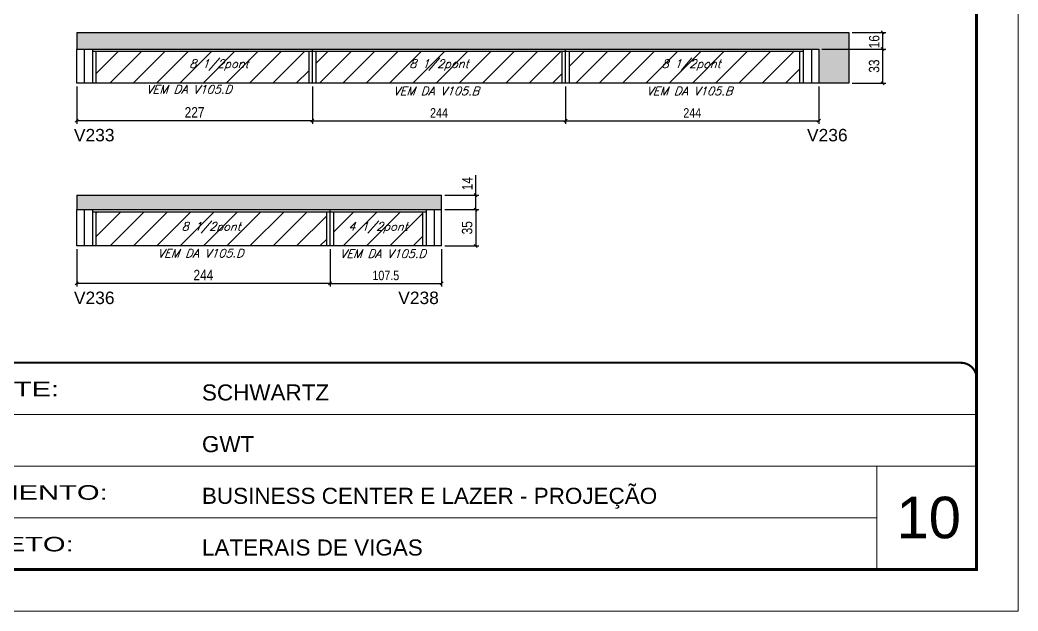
# Model space of a CAD drawing. Extents: x 2603 to 22413, y 1253 to 30260.
# Drawn here: x 4725 to 5686, y 26522 to 27092 of the extents above; entities that cross this region are included whole.
import ezdxf

# ---------------------------------------------------------------- set-up
doc = ezdxf.new("R2010")
doc.units = 0
doc.linetypes.add('CONTINUO', pattern=[0])
doc.linetypes.add('DASHED', pattern=[0.75, 0.5, -0.25])
for name, color, linetype in [('5', 5, 'Continuous'), ('COTA', 241, 'Continuous'), ('Painéis', 200, 'Continuous'), ('SARR_2.2x7', 40, 'Continuous'), ('SARR_3.5x7', 81, 'Continuous'), ('texto', 7, 'Continuous')]:
    doc.layers.add(name, color=color, linetype=linetype)
for name, color, linetype, lineweight in [('CARIMBO', 255, 'Continuous', 9), ('Folhas', 255, 'Continuous', 9), ('Hachura', 251, 'Continuous', 9), ('SARRAFO DE PRESSAO', 251, 'DASHED', 9)]:
    doc.layers.add(name, color=color, linetype=linetype, lineweight=lineweight)
doc.styles.add('ARIAL', font='arial.ttf')
doc.styles.add('COTA TECNICA', font='techl___.ttf', dxfattribs={"height": 10})
doc.styles.add('COTA TECNICA-50', font='techl___.ttf', dxfattribs={"height": 9})
doc.styles.add('Romans', font='romans.shx')
doc.styles.get("Standard").update_dxf_attribs({"font": 'arial.ttf'})
doc.styles.add('Tecnologia', font='')
doc.styles.get('Tecnologia').set_extended_font_data('Forgotten Futurist')
doc.dimstyles.new('COTA PAINEL-50', dxfattribs={"dimtxt": 9, "dimasz": 3, "dimexe": 3, "dimexo": 3, "dimgap": 3, "dimtad": 1, "dimdec": 1, "dimzin": 12, "dimdsep": 46, "dimtxsty": 'COTA TECNICA-50', "dimblk1": 'OBLIQUE', "dimblk2": 'OBLIQUE', "dimsah": 1, "dimcen": 0.9, "dimclrd": 4, "dimclre": 4, "dimclrt": 240, "dimadec": 1, "dimazin": 3, "dimtfac": 1, "dimtdec": 1, "dimtmove": 0, "dimatfit": 3, "dimfxl": 1, "dimtolj": 1, "dimtzin": 12, "dimarcsym": 0})
doc.dimstyles.new('PAINEL', dxfattribs={"dimtxt": 10, "dimasz": 3, "dimexe": 3, "dimexo": 3, "dimgap": 3, "dimtad": 1, "dimdec": 1, "dimzin": 12, "dimdsep": 46, "dimtxsty": 'COTA TECNICA', "dimblk1": 'OBLIQUE', "dimblk2": 'OBLIQUE', "dimsah": 1, "dimcen": 0.9, "dimclrd": 4, "dimclre": 4, "dimclrt": 240, "dimadec": 1, "dimazin": 3, "dimtfac": 1, "dimtdec": 1, "dimtmove": 0, "dimatfit": 3, "dimfxl": 1, "dimtolj": 1, "dimtzin": 12, "dimarcsym": 0})
pattern_1 = [(45, (-126418.031, -5371.03), (-11.2253202, 11.2253202), [])]

# ---------------------------------------------------------------- blocks, each defined once
blk = doc.blocks.new('9999999999')
at = {"color": 30, "linetype": 'CONTINUO'}
for p, q in [((98564.56, 34379.64), (99583.98, 34379.64)), ((98564.56, 34329.83), (99487.98, 34329.83)), ((99583.98, 34329.83), (99487.98, 34329.83)), ((99487.98, 34329.83), (99487.98, 34230.21)), ((98564.56, 34280.02), (99487.98, 34280.02))]:
    blk.add_line(p, q, dxfattribs=at)
at = {"color": 30, "linetype": 'CONTINUO', "const_width": 2}
blk.add_lwpolyline([(99583.98, 34230.21), (99583.98, 34414.45, 0.414214), (99568.98, 34429.45), (98228.98, 34429.45, 0.414214), (98213.98, 34414.45), (98213.98, 34245.21, 0.414214), (98228.98, 34230.21), (99583.98, 34230.21)], format="xyb", dxfattribs=at)
at = {"layer": 'Folhas'}
blk.add_lwpolyline([(98138.98, 34190.21), (99623.98, 34190.21), (99623.98, 35240.21), (98138.98, 35240.21)], close=True, dxfattribs=at)
at = {"layer": 'Folhas', "color": 30, "const_width": 3}
blk.add_lwpolyline([(98213.98, 34230.21), (99583.98, 34230.21), (99583.98, 35200.21), (98213.98, 35200.21)], close=True, dxfattribs=at)
at = {"color": 7, "linetype": 'Continuous', "ltscale": 5, "style": 'ARIAL'}
for s, height, p in [('SCHWARTZ', 15.483, (98837.68, 34393.13)), ('GWT', 15.483, (98837.68, 34343.32)), ('BUSINESS CENTER E LAZER - PROJEÇÃO', 15.4829, (98837.68, 34293.51)), ('LATERAIS DE VIGAS', 15.4829, (98837.68, 34243.7))]:
    blk.add_text(s, height=height, dxfattribs=at).set_placement(p)
at = {"layer": 'Folhas', "color": 7, "style": 'Tecnologia', "width": 1.5}
for s, p in [('CLIENTE:', (98573.65, 34397.17)), ('PAVIMENTO:', (98573.65, 34297.5)), ('PROJETO:', (98573.65, 34247.69))]:
    blk.add_text(s, height=14, dxfattribs=at).set_placement(p)
blk = doc.blocks.new('_Oblique')
at = {"color": 0, "linetype": 'ByBlock', "lineweight": -2}
blk.add_line((-0.5, -0.5), (0.5, 0.5), dxfattribs=at)
blk = doc.blocks.new('*D594')
at = {"layer": 'COTA', "color": 4, "linetype": 'ByBlock', "lineweight": -2, "transparency": 16777216}
for p, q in [((5006.55, 27027.67), (5006.55, 26991.58)), ((5250.55, 27027.67), (5250.55, 26991.58)), ((5006.55, 26994.58), (5250.55, 26994.58))]:
    blk.add_line(p, q, dxfattribs=at)
at = {"layer": 'Defpoints', "color": 0, "linetype": 'ByBlock', "transparency": 16777216}
for p in [(5006.55, 27030.67), (5250.55, 27030.67), (5250.55, 26994.58)]:
    blk.add_point(p, dxfattribs=at)
at = {"layer": 'COTA', "color": 4, "linetype": 'ByBlock', "lineweight": -2, "transparency": 16777216, "xscale": 3, "yscale": 3, "zscale": 3, "rotation": 180}
blk.add_blockref('_Oblique', (5006.55, 26994.58), dxfattribs=at)
at = {"layer": 'COTA', "color": 4, "linetype": 'ByBlock', "lineweight": -2, "transparency": 16777216, "xscale": 3, "yscale": 3, "zscale": 3}
blk.add_blockref('_Oblique', (5250.55, 26994.58), dxfattribs=at)
at = {"layer": 'COTA', "color": 240, "linetype": 'ByBlock', "transparency": 16777216, "insert": (5128.55, 27002.14), "char_height": 9, "attachment_point": 5, "style": 'COTA TECNICA-50'}
blk.add_mtext('\\A1;244', dxfattribs=at)
blk = doc.blocks.new('*D3015')
at = {"layer": 'COTA', "color": 4, "linetype": 'ByBlock', "lineweight": -2, "transparency": 16777216}
for p, q in [((5250.55, 27027.67), (5250.55, 26991.58)), ((5494.55, 27027.67), (5494.55, 26991.58)), ((5250.55, 26994.58), (5494.55, 26994.58))]:
    blk.add_line(p, q, dxfattribs=at)
at = {"layer": 'Defpoints', "color": 0, "linetype": 'ByBlock', "transparency": 16777216}
for p in [(5250.55, 27030.67), (5494.55, 27030.67), (5494.55, 26994.58)]:
    blk.add_point(p, dxfattribs=at)
at = {"layer": 'COTA', "color": 4, "linetype": 'ByBlock', "lineweight": -2, "transparency": 16777216, "xscale": 3, "yscale": 3, "zscale": 3, "rotation": 180}
blk.add_blockref('_Oblique', (5250.55, 26994.58), dxfattribs=at)
at = {"layer": 'COTA', "color": 4, "linetype": 'ByBlock', "lineweight": -2, "transparency": 16777216, "xscale": 3, "yscale": 3, "zscale": 3}
blk.add_blockref('_Oblique', (5494.55, 26994.58), dxfattribs=at)
at = {"layer": 'COTA', "color": 240, "linetype": 'ByBlock', "transparency": 16777216, "insert": (5372.55, 27002.14), "char_height": 9, "attachment_point": 5, "style": 'COTA TECNICA-50'}
blk.add_mtext('\\A1;244', dxfattribs=at)
blk = doc.blocks.new('*D3016')
at = {"layer": 'COTA', "color": 4, "linetype": 'ByBlock', "lineweight": -2, "transparency": 16777216}
for p, q in [((4779.55, 27027.67), (4779.55, 26991.58)), ((5006.55, 27027.67), (5006.55, 26991.58)), ((5006.55, 26994.58), (4779.55, 26994.58))]:
    blk.add_line(p, q, dxfattribs=at)
at = {"layer": 'Defpoints', "color": 0, "linetype": 'ByBlock', "transparency": 16777216}
for p in [(4779.55, 27030.67), (5006.55, 27030.67), (4779.55, 26994.58)]:
    blk.add_point(p, dxfattribs=at)
at = {"layer": 'COTA', "color": 4, "linetype": 'ByBlock', "lineweight": -2, "transparency": 16777216, "xscale": 3, "yscale": 3, "zscale": 3, "rotation": 180}
blk.add_blockref('_Oblique', (4779.55, 26994.58), dxfattribs=at)
at = {"layer": 'COTA', "color": 4, "linetype": 'ByBlock', "lineweight": -2, "transparency": 16777216, "xscale": 3, "yscale": 3, "zscale": 3}
blk.add_blockref('_Oblique', (5006.55, 26994.58), dxfattribs=at)
at = {"layer": 'COTA', "color": 240, "linetype": 'ByBlock', "transparency": 16777216, "insert": (4893.05, 27002.65), "char_height": 10, "attachment_point": 5, "style": 'COTA TECNICA'}
blk.add_mtext('\\A1;227', dxfattribs=at)
blk = doc.blocks.new('*D3017')
at = {"layer": 'COTA', "color": 4, "linetype": 'ByBlock', "lineweight": -2, "transparency": 16777216}
for p, q in [((5497.55, 27063.67), (5559.04, 27063.67)), ((5556.04, 27030.67), (5556.04, 27063.67)), ((5526.55, 27030.67), (5559.04, 27030.67))]:
    blk.add_line(p, q, dxfattribs=at)
at = {"layer": 'Defpoints', "color": 0, "linetype": 'ByBlock', "transparency": 16777216}
for p in [(5494.55, 27063.67), (5556.04, 27063.67), (5523.55, 27030.67)]:
    blk.add_point(p, dxfattribs=at)
at = {"layer": 'COTA', "color": 4, "linetype": 'ByBlock', "lineweight": -2, "transparency": 16777216, "xscale": 3, "yscale": 3, "zscale": 3}
for p, rotation in [((5556.04, 27063.67), 90), ((5556.04, 27030.67), 270)]:
    blk.add_blockref('_Oblique', p, dxfattribs=dict(at, rotation=rotation))
at = {"layer": 'COTA', "color": 240, "linetype": 'ByBlock', "transparency": 16777216, "insert": (5547.82, 27047.17), "char_height": 10, "attachment_point": 5, "rotation": 90, "style": 'COTA TECNICA'}
blk.add_mtext('\\A1;33', dxfattribs=at)
blk = doc.blocks.new('*D3018')
at = {"layer": 'COTA', "color": 4, "linetype": 'ByBlock', "lineweight": -2, "transparency": 16777216}
for p, q in [((5526.55, 27079.67), (5559.04, 27079.67)), ((5556.04, 27063.67), (5556.04, 27079.67)), ((5497.55, 27063.67), (5559.04, 27063.67))]:
    blk.add_line(p, q, dxfattribs=at)
at = {"layer": 'Defpoints', "color": 0, "linetype": 'ByBlock', "transparency": 16777216}
for p in [(5523.55, 27079.67), (5556.04, 27079.67), (5494.55, 27063.67)]:
    blk.add_point(p, dxfattribs=at)
at = {"layer": 'COTA', "color": 4, "linetype": 'ByBlock', "lineweight": -2, "transparency": 16777216, "xscale": 3, "yscale": 3, "zscale": 3}
for p, rotation in [((5556.04, 27079.67), 90), ((5556.04, 27063.67), 270)]:
    blk.add_blockref('_Oblique', p, dxfattribs=dict(at, rotation=rotation))
at = {"layer": 'COTA', "color": 240, "linetype": 'ByBlock', "transparency": 16777216, "insert": (5547.94, 27070.67), "char_height": 10, "attachment_point": 5, "rotation": 90, "style": 'COTA TECNICA'}
blk.add_mtext('\\A1;16', dxfattribs=at)
blk = doc.blocks.new('*D595')
at = {"layer": 'COTA', "color": 4, "linetype": 'ByBlock', "lineweight": -2, "transparency": 16777216}
for p, q in [((5023.55, 26870.87), (5023.55, 26834.78)), ((5131.05, 26870.87), (5131.05, 26834.78)), ((5023.55, 26837.78), (5131.05, 26837.78))]:
    blk.add_line(p, q, dxfattribs=at)
at = {"layer": 'Defpoints', "color": 0, "linetype": 'ByBlock', "transparency": 16777216}
for p in [(5023.55, 26873.87), (5131.05, 26873.87), (5131.05, 26837.78)]:
    blk.add_point(p, dxfattribs=at)
at = {"layer": 'COTA', "color": 4, "linetype": 'ByBlock', "lineweight": -2, "transparency": 16777216, "xscale": 3, "yscale": 3, "zscale": 3, "rotation": 180}
blk.add_blockref('_Oblique', (5023.55, 26837.78), dxfattribs=at)
at = {"layer": 'COTA', "color": 4, "linetype": 'ByBlock', "lineweight": -2, "transparency": 16777216, "xscale": 3, "yscale": 3, "zscale": 3}
blk.add_blockref('_Oblique', (5131.05, 26837.78), dxfattribs=at)
at = {"layer": 'COTA', "color": 240, "linetype": 'ByBlock', "transparency": 16777216, "insert": (5077.3, 26845.38), "char_height": 9, "attachment_point": 5, "style": 'COTA TECNICA-50'}
blk.add_mtext('\\A1;107.5', dxfattribs=at)
blk = doc.blocks.new('*D3019')
at = {"layer": 'COTA', "color": 4, "linetype": 'ByBlock', "lineweight": -2, "transparency": 16777216}
for p, q in [((4779.55, 26870.87), (4779.55, 26834.78)), ((5023.55, 26870.87), (5023.55, 26834.78)), ((5023.55, 26837.78), (4779.55, 26837.78))]:
    blk.add_line(p, q, dxfattribs=at)
at = {"layer": 'Defpoints', "color": 0, "linetype": 'ByBlock', "transparency": 16777216}
for p in [(4779.55, 26873.87), (5023.55, 26873.87), (4779.55, 26837.78)]:
    blk.add_point(p, dxfattribs=at)
at = {"layer": 'COTA', "color": 4, "linetype": 'ByBlock', "lineweight": -2, "transparency": 16777216, "xscale": 3, "yscale": 3, "zscale": 3, "rotation": 180}
blk.add_blockref('_Oblique', (4779.55, 26837.78), dxfattribs=at)
at = {"layer": 'COTA', "color": 4, "linetype": 'ByBlock', "lineweight": -2, "transparency": 16777216, "xscale": 3, "yscale": 3, "zscale": 3}
blk.add_blockref('_Oblique', (5023.55, 26837.78), dxfattribs=at)
at = {"layer": 'COTA', "color": 240, "linetype": 'ByBlock', "transparency": 16777216, "insert": (4901.55, 26845.86), "char_height": 10, "attachment_point": 5, "style": 'COTA TECNICA'}
blk.add_mtext('\\A1;244', dxfattribs=at)
blk = doc.blocks.new('*D3020')
at = {"layer": 'COTA', "color": 4, "linetype": 'ByBlock', "lineweight": -2, "transparency": 16777216}
for p, q in [((5134.05, 26908.87), (5166.92, 26908.87)), ((5163.92, 26908.87), (5163.92, 26873.87)), ((5134.05, 26873.87), (5166.92, 26873.87))]:
    blk.add_line(p, q, dxfattribs=at)
at = {"layer": 'Defpoints', "color": 0, "linetype": 'ByBlock', "transparency": 16777216}
for p in [(5131.05, 26908.87), (5131.05, 26873.87), (5163.92, 26873.87)]:
    blk.add_point(p, dxfattribs=at)
at = {"layer": 'COTA', "color": 4, "linetype": 'ByBlock', "lineweight": -2, "transparency": 16777216, "xscale": 3, "yscale": 3, "zscale": 3}
for p, rotation in [((5163.92, 26908.87), 90), ((5163.92, 26873.87), 270)]:
    blk.add_blockref('_Oblique', p, dxfattribs=dict(at, rotation=rotation))
at = {"layer": 'COTA', "color": 240, "linetype": 'ByBlock', "transparency": 16777216, "insert": (5155.7, 26891.37), "char_height": 10, "attachment_point": 5, "rotation": 90, "style": 'COTA TECNICA'}
blk.add_mtext('\\A1;35', dxfattribs=at)
blk = doc.blocks.new('*D3021')
at = {"layer": 'COTA', "color": 4, "linetype": 'ByBlock', "lineweight": -2, "transparency": 16777216}
for p, q in [((5163.92, 26922.87), (5163.92, 26941.99)), ((5134.05, 26922.87), (5166.92, 26922.87)), ((5163.92, 26908.87), (5163.92, 26922.87)), ((5134.05, 26908.87), (5166.92, 26908.87))]:
    blk.add_line(p, q, dxfattribs=at)
at = {"layer": 'Defpoints', "color": 0, "linetype": 'ByBlock', "transparency": 16777216}
for p in [(5131.05, 26922.87), (5163.92, 26922.87), (5131.05, 26908.87)]:
    blk.add_point(p, dxfattribs=at)
at = {"layer": 'COTA', "color": 4, "linetype": 'ByBlock', "lineweight": -2, "transparency": 16777216, "xscale": 3, "yscale": 3, "zscale": 3}
for p, rotation in [((5163.92, 26922.87), 90), ((5163.92, 26908.87), 270)]:
    blk.add_blockref('_Oblique', p, dxfattribs=dict(at, rotation=rotation))
at = {"layer": 'COTA', "color": 240, "linetype": 'ByBlock', "transparency": 16777216, "insert": (5155.85, 26933.93), "char_height": 10, "attachment_point": 5, "rotation": 90, "style": 'COTA TECNICA'}
blk.add_mtext('\\A1;14', dxfattribs=at)

msp = doc.modelspace()

# ---------------------------------------------------------------- hatches: boundary and pattern name
at = {"layer": 'COTA', "linetype": 'ByBlock'}
h = msp.add_hatch(dxfattribs=at)
h.set_pattern_fill('AR-CONC', color=256, scale=0.03)
h.set_pattern_definition([(50, (-126418.0314, -5559.0755), (5.46554007, -0.47817257), [0.5715, -6.2865]), (355, (-126418.0314, -5559.0755), (-1.05730264, 5.73170536), [0.4572, -5.02921753]), (100.4514447, (-126417.576, -5559.1154), (4.40823741, 5.25353256), [0.48570026, -5.34270734]), (46.1842, (-126418.0314, -5557.5515), (8.13237123, -1.26126984), [0.85725, -9.42975]), (96.6355576, (-126417.354, -5557.657), (7.122124, 7.42278374), [0.7285507, -8.01406824]), (351.184151, (-126418.031, -5557.5515), (7.122124, 7.42278374), [0.685799, -7.54379196]), (21, (-126417.2694, -5557.9325), (4.54843174, -3.06795595), [0.5715, -6.2865]), (326, (-126417.2694, -5557.9325), (1.85406085, 5.52563898), [0.4572, -5.0292]), (71.451445, (-126416.8904, -5558.188), (6.40249258, 2.45768307), [0.48570026, -5.34269813]), (37.5, (-126418.0314, -5559.0755), (0.092658098, 2.536651166), [0, -4.96824, 0, -5.1054, 0, -5.04825]), (7.5, (-126418.0314, -5559.0755), (2.004589875, 3.005417245), [0, -2.91084, 0, -4.85394, 0, -1.92405]), (327.5, (-126419.7307, -5559.0755), (4.067717855, -0.17186232), [0, -1.905, 0, -5.9436, 0, -7.8867]), (317.5, (-126420.4927, -5559.0755), (4.44387544, 0.76279473), [0, -2.4765, 0, -3.94716, 0, -5.6007])])
h.paths.add_polyline_path([(4779.55, 27063.67), (5494.55, 27063.67), (5494.55, 27030.67), (5523.55, 27030.67), (5523.55, 27079.67), (4779.55, 27079.67)])
h = msp.add_hatch(dxfattribs=at)
h.set_pattern_fill('AR-CONC', color=256, scale=0.03)
h.set_pattern_definition([(50, (-126418.0314, -5384.692), (5.46554007, -0.47817257), [0.5715, -6.2865]), (355, (-126418.0314, -5384.692), (-1.05730264, 5.73170536), [0.4572, -5.02921753]), (100.4514447, (-126417.576, -5384.732), (4.40823741, 5.25353256), [0.48570026, -5.34270734]), (46.1842, (-126418.0314, -5383.168), (8.13237123, -1.26126984), [0.85725, -9.42975]), (96.6355576, (-126417.354, -5383.273), (7.122124, 7.42278374), [0.7285507, -8.01406824]), (351.184151, (-126418.031, -5383.168), (7.122124, 7.42278374), [0.685799, -7.54379196]), (21, (-126417.2694, -5383.549), (4.54843174, -3.06795595), [0.5715, -6.2865]), (326, (-126417.2694, -5383.549), (1.85406085, 5.52563898), [0.4572, -5.0292]), (71.451445, (-126416.8904, -5383.805), (6.40249258, 2.45768307), [0.48570026, -5.34269813]), (37.5, (-126418.0314, -5384.692), (0.092658098, 2.536651166), [0, -4.96824, 0, -5.1054, 0, -5.04825]), (7.5, (-126418.0314, -5384.692), (2.004589875, 3.005417245), [0, -2.91084, 0, -4.85394, 0, -1.92405]), (327.5, (-126419.7307, -5384.692), (4.067717855, -0.17186232), [0, -1.905, 0, -5.9436, 0, -7.8867]), (317.5, (-126420.4927, -5384.692), (4.44387544, 0.76279473), [0, -2.4765, 0, -3.94716, 0, -5.6007])])
h.paths.add_polyline_path([(4779.55, 26922.87), (4779.55, 26908.87), (5131.05, 26908.87), (5131.05, 26922.87)])
at = {"layer": 'Hachura', "linetype": 'ByBlock'}
h = msp.add_hatch(dxfattribs=at)
h.set_pattern_fill('ANSI31', color=256, scale=5)
h.set_pattern_definition(pattern_1)
h.paths.add_polyline_path([(5003.05, 27030.67), (5003.05, 27061.47), (4798.05, 27061.47), (4798.05, 27030.67)])
h.paths.add_polyline_path([(5247.05, 27030.67), (5247.05, 27061.47), (5010.05, 27061.47), (5010.05, 27030.67)])
h.paths.add_polyline_path([(5476.05, 27030.67), (5476.05, 27061.47), (5254.05, 27061.47), (5254.05, 27030.67)])
h = msp.add_hatch(dxfattribs=at)
h.set_pattern_fill('ANSI31', color=256, scale=5)
h.set_pattern_definition(pattern_1)
h.paths.add_polyline_path([(4798.05, 26906.67), (4798.05, 26873.87), (5020.05, 26873.87), (5020.05, 26906.67)])
h.paths.add_polyline_path([(5112.55, 26873.87), (5112.55, 26906.67), (5027.05, 26906.67), (5027.05, 26873.87)])

# ---------------------------------------------------------------- linework, layer by layer
at = {"layer": 'COTA', "linetype": 'ByBlock'}
for p, q in [((4779.55, 27079.67), (4779.55, 27063.67)), ((4779.55, 27079.67), (5523.55, 27079.67)), ((5523.55, 27079.67), (5523.55, 27030.67)), ((5523.55, 27030.67), (5494.55, 27030.67)), ((4779.55, 26922.87), (4779.55, 26908.87)), ((4779.55, 26922.87), (5131.05, 26922.87)), ((5131.05, 26908.87), (5131.05, 26922.87))]:
    msp.add_line(p, q, dxfattribs=at)
at = {"layer": 'Painéis', "linetype": 'Continuous'}
for p, q in [((4779.55, 27030.67), (4779.55, 27063.67)), ((4779.55, 27063.67), (5494.55, 27063.67)), ((5006.55, 27030.67), (5006.55, 27063.67)), ((5250.55, 27030.67), (5250.55, 27063.67)), ((5494.55, 27063.67), (5494.55, 27030.67)), ((5494.55, 27030.67), (4779.55, 27030.67)), ((4779.55, 26873.87), (4779.55, 26908.87)), ((4779.55, 26908.87), (5131.05, 26908.87)), ((5023.55, 26873.87), (5023.55, 26908.87)), ((5131.05, 26873.87), (5131.05, 26908.87)), ((5131.05, 26873.87), (4779.55, 26873.87))]:
    msp.add_line(p, q, dxfattribs=at)
at = {"layer": 'SARR_2.2x7', "linetype": 'Continuous'}
for p, q in [((4786.55, 27063.67), (4786.55, 27030.67)), ((4794.55, 27061.47), (5006.55, 27061.47)), ((5006.55, 27061.47), (5250.55, 27061.47)), ((5250.55, 27061.47), (5479.55, 27061.47)), ((5487.55, 27063.67), (5487.55, 27030.67)), ((4786.55, 26908.87), (4786.55, 26873.87)), ((5124.05, 26908.87), (5124.05, 26873.87)), ((4794.55, 26906.67), (5023.55, 26906.67)), ((5023.55, 26906.67), (5116.05, 26906.67))]:
    msp.add_line(p, q, dxfattribs=at)
at = {"layer": 'SARR_3.5x7'}
for p, q in [((4794.55, 27063.67), (4794.55, 27030.67)), ((4798.05, 27061.47), (4798.05, 27030.67)), ((5003.05, 27061.47), (5003.05, 27030.67)), ((5010.05, 27061.47), (5010.05, 27030.67)), ((5247.05, 27061.47), (5247.05, 27030.67)), ((5254.05, 27061.47), (5254.05, 27030.67)), ((5476.05, 27061.47), (5476.05, 27030.67)), ((5479.55, 27063.67), (5479.55, 27030.67)), ((4794.55, 26908.87), (4794.55, 26873.87)), ((5116.05, 26908.87), (5116.05, 26873.87)), ((4798.05, 26906.67), (4798.05, 26873.87)), ((5020.05, 26906.67), (5020.05, 26873.87)), ((5027.05, 26906.67), (5027.05, 26873.87)), ((5112.55, 26906.67), (5112.55, 26873.87))]:
    msp.add_line(p, q, dxfattribs=at)

# ---------------------------------------------------------------- block references
at = {"layer": 'SARRAFO DE PRESSAO', "color": 6, "linetype": 'ByBlock'}
msp.add_blockref('9999999999', (-93937.51, -7668.18), dxfattribs=at)

# ---------------------------------------------------------------- texts
at = {"layer": '5', "linetype": 'Continuous'}
for s, p in [('V233', (4776.81, 26974.68)), ('V236', (5483.12, 26974.68)), ('V236', (4776.81, 26817.88)), ('V238', (5089.29, 26817.88))]:
    msp.add_text(s, height=12, rotation=359.99996, dxfattribs=at).set_placement(p)
at = {"layer": 'CARIMBO', "style": 'ARIAL'}
msp.add_text('10', height=40, dxfattribs=at).set_placement((5569.33, 26592.17))
at = {"layer": 'texto', "color": 2, "char_height": 8, "attachment_point": 5, "style": 'Romans'}
for s, insert in [('{\\Q19;\\C256;8 1/2pont}', (4916.55, 27048.17)), ('{\\Q19;\\C256;8 1/2pont}', (5128.55, 27048.17)), ('{\\Q19;\\C256;8 1/2pont}', (5371.55, 27048.17)), ('{\\Q19;\\C256;VEM DA V105.D}', (4887.7, 27024.86)), ('{\\Q19;\\C256;VEM DA V105.B}', (5125.8, 27023.19)), ('{\\Q19;\\C256;VEM DA V105.B}', (5369.8, 27023.19)), ('{\\Q19;\\C256;8 1/2pont}', (4909.05, 26891.37)), ('{\\Q19;\\C256;4 1/2pont}', (5069.8, 26891.37)), ('{\\Q19;\\C256;VEM DA V105.D}', (4898.8, 26866.9)), ('{\\Q19;\\C256;VEM DA V105.D}', (5074.55, 26866.43))]:
    msp.add_mtext(s, dxfattribs=dict(at, insert=insert))

# ---------------------------------------------------------------- dimensions: what is measured, and where the dimension line sits
at = {"layer": 'COTA', "linetype": 'ByBlock'}
dim = msp.add_linear_dim(base=(5556.04, 27079.67), p1=(5494.55, 27063.67), p2=(5523.55, 27079.67), angle=90, dimstyle='PAINEL', dxfattribs=at)
dim.commit()
dim.dimension.update_dxf_attribs({"geometry": '*D3018', "text_midpoint": (5556.04, 27070.67), "dimtype": 160})
for base, p1, p2, angle, picture, middle in [((5556.04, 27063.67), (5523.55, 27030.67), (5494.55, 27063.67), 90, '*D3017', (5547.82, 27047.17)), ((4779.55, 26994.58), (5006.55, 27030.67), (4779.55, 27030.67), 180, '*D3016', (4893.05, 27002.65)), ((5163.92, 26922.87), (5131.05, 26908.87), (5131.05, 26922.87), 90, '*D3021', (5155.85, 26933.93)), ((5163.92, 26873.87), (5131.05, 26908.87), (5131.05, 26873.87), 90, '*D3020', (5155.7, 26891.37)), ((4779.55, 26837.78), (5023.55, 26873.87), (4779.55, 26873.87), 180, '*D3019', (4901.55, 26845.86))]:
    dim = msp.add_linear_dim(base=base, p1=p1, p2=p2, angle=angle, dimstyle='PAINEL', dxfattribs=at)
    dim.commit()
    dim.dimension.update_dxf_attribs({"geometry": picture, "text_midpoint": middle})
for base, p1, p2, picture, middle in [((5250.55, 26994.58), (5006.55, 27030.67), (5250.55, 27030.67), '*D594', (5128.55, 27002.14)), ((5131.05, 26837.78), (5023.55, 26873.87), (5131.05, 26873.87), '*D595', (5077.3, 26845.38))]:
    dim = msp.add_linear_dim(base=base, p1=p1, p2=p2, angle=180, dimstyle='COTA PAINEL-50', override={"dimarcsym": 1}, dxfattribs=at)
    dim.commit()
    dim.dimension.update_dxf_attribs({"geometry": picture, "text_midpoint": middle})
dim = msp.add_linear_dim(base=(5494.55, 26994.58), p1=(5250.55, 27030.67), p2=(5494.55, 27030.67), dimstyle='COTA PAINEL-50', override={"dimarcsym": 1}, dxfattribs=at)
dim.commit()
dim.dimension.update_dxf_attribs({"geometry": '*D3015', "text_midpoint": (5372.55, 27002.14)})

doc.saveas('drawing.dxf')
